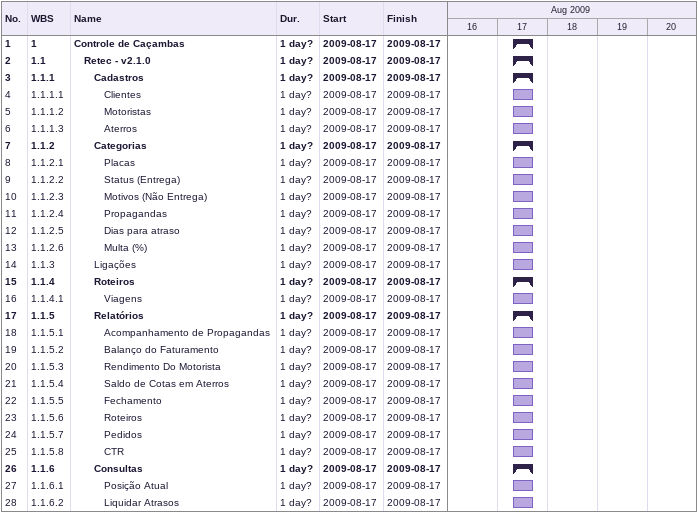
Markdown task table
| ID | WBS | Task | Duration | Start | Finish |
|---|---|---|---|---|---|
| 1 | 1 | **Controle de Caçambas** | 1d? | 2009-08-17 | 2009-08-17 |
| 2 | 1.1 | **Retec - v2.1.0** | 1d? | 2009-08-17 | 2009-08-17 |
| 3 | 1.1.1 | **Cadastros** | 1d? | 2009-08-17 | 2009-08-17 |
| 4 | 1.1.1.1 | Clientes | 1d? | 2009-08-17 | 2009-08-17 |
| 5 | 1.1.1.2 | Motoristas | 1d? | 2009-08-17 | 2009-08-17 |
| 6 | 1.1.1.3 | Aterros | 1d? | 2009-08-17 | 2009-08-17 |
| 7 | 1.1.2 | **Categorias** | 1d? | 2009-08-17 | 2009-08-17 |
| 8 | 1.1.2.1 | Placas | 1d? | 2009-08-17 | 2009-08-17 |
| 9 | 1.1.2.2 | Status (Entrega) | 1d? | 2009-08-17 | 2009-08-17 |
| 10 | 1.1.2.3 | Motivos (Não Entrega) | 1d? | 2009-08-17 | 2009-08-17 |
| 11 | 1.1.2.4 | Propagandas | 1d? | 2009-08-17 | 2009-08-17 |
| 12 | 1.1.2.5 | Dias para atraso | 1d? | 2009-08-17 | 2009-08-17 |
| 13 | 1.1.2.6 | Multa (%) | 1d? | 2009-08-17 | 2009-08-17 |
| 14 | 1.1.3 | Ligações | 1d? | 2009-08-17 | 2009-08-17 |
| 15 | 1.1.4 | **Roteiros** | 1d? | 2009-08-17 | 2009-08-17 |
| 16 | 1.1.4.1 | Viagens | 1d? | 2009-08-17 | 2009-08-17 |
| 17 | 1.1.5 | **Relatórios** | 1d? | 2009-08-17 | 2009-08-17 |
| 18 | 1.1.5.1 | Acompanhamento de Propagandas | 1d? | 2009-08-17 | 2009-08-17 |
| 19 | 1.1.5.2 | Balanço do Faturamento | 1d? | 2009-08-17 | 2009-08-17 |
| 20 | 1.1.5.3 | Rendimento Do Motorista | 1d? | 2009-08-17 | 2009-08-17 |
| 21 | 1.1.5.4 | Saldo de Cotas em Aterros | 1d? | 2009-08-17 | 2009-08-17 |
| 22 | 1.1.5.5 | Fechamento | 1d? | 2009-08-17 | 2009-08-17 |
| 23 | 1.1.5.6 | Roteiros | 1d? | 2009-08-17 | 2009-08-17 |
| 24 | 1.1.5.7 | Pedidos | 1d? | 2009-08-17 | 2009-08-17 |
| 25 | 1.1.5.8 | CTR | 1d? | 2009-08-17 | 2009-08-17 |
| 26 | 1.1.6 | **Consultas** | 1d? | 2009-08-17 | 2009-08-17 |
| 27 | 1.1.6.1 | Posição Atual | 1d? | 2009-08-17 | 2009-08-17 |
| 28 | 1.1.6.2 | Liquidar Atrasos | 1d? | 2009-08-17 | 2009-08-17 |
